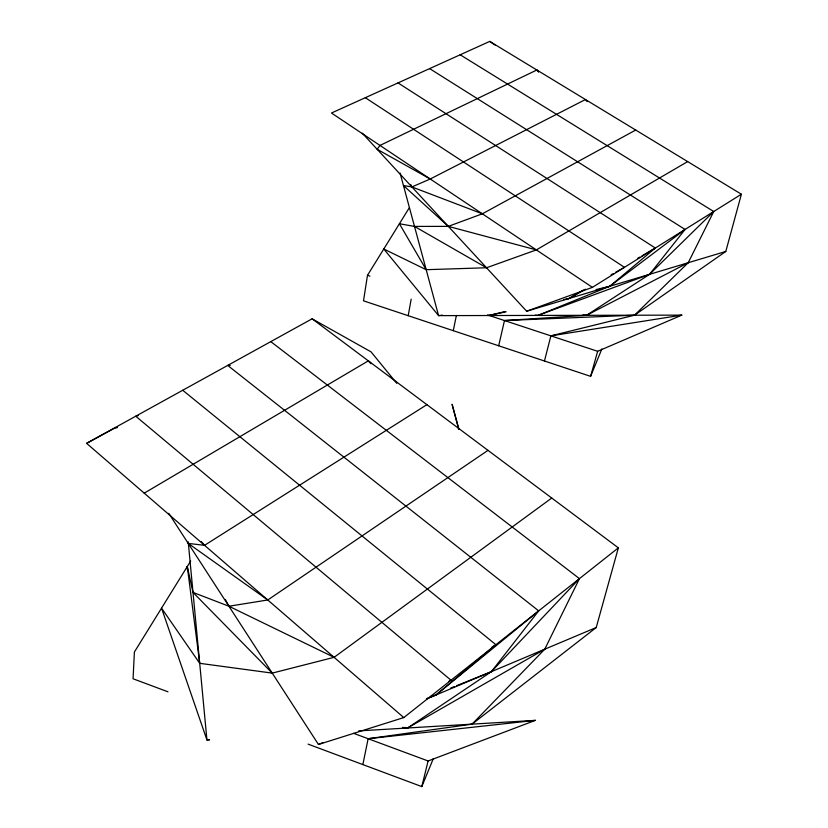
<?xml version="1.0" encoding="UTF-8"?>
<svg xmlns="http://www.w3.org/2000/svg" width="828" height="828" viewBox="0 0 828 828"><rect width="100%" height="100%" fill="white"/><g stroke="black" fill="none" stroke-linecap="round" stroke-linejoin="round"><path stroke-width="1.24" d="M187.087 569.074L187.294 566.528L192.996 592.413L272.236 673.112L334.098 657.328L551.748 498.042M409.198 207.931L367.497 275.31L363.502 300.833L590.602 376.347L601.873 348.94M408.204 315.696L411.185 299.167M362.861 764.586L368.129 738.721L472.074 724.138L596.222 627.531L618.35 547.857L312.115 318.801L86.609 443.342L403.785 717.576L618.35 547.857M453.268 330.672L456.373 315.478M498.684 345.773L504.48 320.539L586.534 315.323L688.213 262.735L713.736 211.523L460.182 54.783M308.099 744.134L421.804 786.6L428.107 760.973L535.405 720.36L358.679 730.907M544.462 360.998L550.879 335.857L634.496 315.22L725.794 251.453L741.391 194.228L489.762 41.4L331.469 113.012L592.413 287.357L741.391 194.228M590.602 376.347L597.65 351.3L681.796 315.126L438.581 315.623L383.778 249L426.182 269.69L486.533 267.765L536.347 249.901L687.654 161.595M421.804 786.6L433.334 758.583M472.074 724.138L544.762 649.193L579.445 578.637L270.787 341.622M190.688 561.042L134.395 652.009L133.06 678.774L167.97 691.804M230.267 365.438L227.7 365.417L538.676 610.878L491.377 671.674L407.604 727.988L402.47 727.398M429.628 68.61L685.066 229.439L649.556 274.337L586.534 315.323L582.695 315.023M579.445 578.637L491.377 671.674L456.704 685.646M713.736 211.523L649.556 274.337L537.9 315.416L535.343 315.095M688.213 262.735L634.496 315.22L504.48 320.539M398.02 82.903L655.331 248.027L609.781 286.271L537.9 315.416M182.719 390.257L495.91 644.701L435.942 695.013L426.42 698.749M538.676 610.878L435.942 695.013L430.953 696.276M685.066 229.439L609.781 286.271L596.036 289.593M192.996 592.413L228.911 606.231L267.765 599.979L487.992 450.349M491.553 647.465L495.91 644.701M267.765 599.979L188.225 543.406L204.547 545.321L426.906 404.664M144.227 493.157L368.336 360.853L371.13 363.471M583.254 290.142L568.836 298.566L563.816 299.622M637.581 258.398L639.806 257.104M642.021 255.8L655.331 248.027M544.762 649.193L407.604 727.988L405.078 727.46M585.52 289.189L568.836 298.566L566.28 298.898M611.116 274.824L613.341 273.571M615.566 272.319L624.467 267.32L365.324 97.704M426.182 269.69L399.406 223.746L414.497 226.417L448.321 226.375L482.331 213.81L635.707 130.037M86.609 443.342L113.84 428.552L117.493 427.465M448.735 681.444L451.001 680.223L135.74 416.205L138.235 415.635M536.347 249.901L448.321 226.375L403.464 185.555L411.899 186.931L430.239 179.003L585.458 99.526L587.031 101.565M538.645 71.808L536.834 69.997L379.99 145.428L377.144 149.278L430.239 179.003M168.736 513.308L318.449 744.475L323.148 742.499M426.534 698.967L596.222 627.531M450.732 688.058L454.313 686.609M362.291 133.194L526.66 311.224L592.413 287.357M318.449 744.475L403.785 717.576M526.66 311.224L725.794 251.453M504.832 311.597L488.592 315.52L506.146 311.814M550.879 335.857L681.796 315.126M442.411 315.116L438.581 315.623L400.1 173.093M209.494 739.652L206.938 739.963L161.543 608.135L199.703 663.321L272.236 673.112M368.129 738.721L535.405 720.36M209.515 739.808L206.938 739.963L188.225 541.802M367.497 275.31L369.95 276.117M487.516 314.94L597.65 351.3M353.597 733.329L428.107 760.973M482.331 213.81L411.899 186.931L410.823 184.644M334.098 657.328L228.911 606.231L225.309 599.41M312.115 318.801L371.047 351.859L396.747 383.323M414.497 226.417L486.533 267.765M489.762 41.4L494.978 45.054M368.336 360.853L370.975 363.699M536.834 69.997L538.562 71.881M201.132 541.502L204.547 545.321M458.94 429.194L452.078 404.292L458.64 429.173M187.294 566.528L199.703 663.321"/></g></svg>
